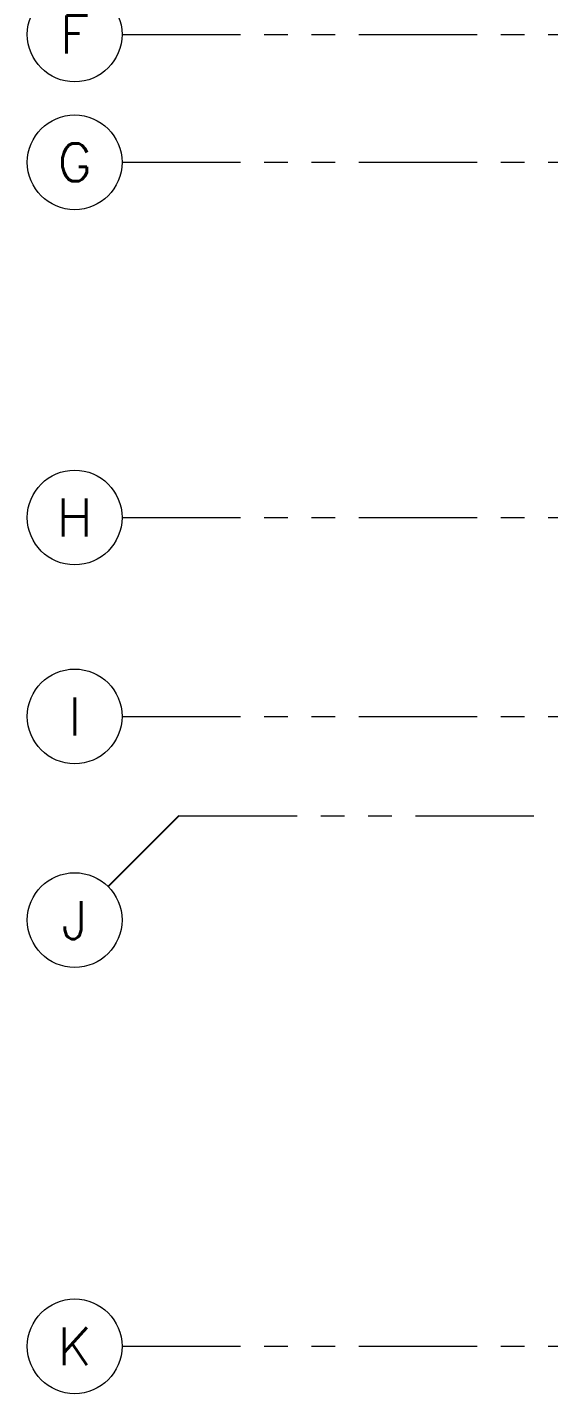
# Model space of a CAD drawing. Header units: millimetres. Extents: x -3 to 53, y -110 to 39.
# Drawn here: x -3.3 to -0.5, y -55.28 to -48.07 of the extents above; entities that cross this region are included whole.
import ezdxf
from ezdxf.enums import TextEntityAlignment as Align

# ---------------------------------------------------------------- set-up
doc = ezdxf.new("R2010")
doc.units = ezdxf.units.MM
doc.linetypes.add('PHANTOM', pattern=[63.5, 31.75, -6.35, 6.35, -6.35, 6.35, -6.35])
doc.linetypes.add('PHANTOM2', pattern=[1.25, 0.625, -0.125, 0.125, -0.125, 0.125, -0.125])
doc.layers.add('A-COTAS EXT', color=8, linetype='Continuous')
doc.layers.add('A-EJES', color=8, linetype='PHANTOM')
doc.styles.add('ROMANS', font='ROMANS.shx', dxfattribs={"oblique": 10})

# ---------------------------------------------------------------- blocks, each defined once
blk = doc.blocks.new('Ejes_Torre C')
at = {"layer": 'A-COTAS EXT'}
blk.add_line((-2.5, 2.8), (-2.8732, 2.4268), dxfattribs=at)
at = {"layer": 'A-EJES', "color": 8, "linetype": 'PHANTOM2', "lineweight": 0}
for points in [[(-2.8, 6.925), (-0.5, 6.925)], [(-2.8, 6.25), (-0.5, 6.25)], [(-2.8, 4.375), (-0.5, 4.375)], [(-2.8, 3.325), (-0.5, 3.325)], [(-2.5, 2.8), (-0.5, 2.8)], [(-2.8, 0), (-0.5, 0)]]:
    blk.add_lwpolyline(points, dxfattribs=at)
at = {"layer": 'A-EJES', "color": 8, "linetype": 'Continuous', "lineweight": 0}
for centre in [(-3.05, 6.925), (-3.05, 6.25), (-3.05, 4.375), (-3.05, 3.325), (-3.05, 2.25), (-3.05, 0)]:
    blk.add_circle(centre, 0.25, dxfattribs=at)
at = {"layer": 'A-EJES', "color": 8, "linetype": 'Continuous', "lineweight": 0, "style": 'ROMANS'}
for s, p in [('F', (-3.05, 6.925)), ('G', (-3.05, 6.25)), ('H', (-3.05, 4.375)), ('I', (-3.05, 3.325)), ('J', (-3.05, 2.25)), ('K', (-3.05, 0))]:
    blk.add_text(s, height=0.2, dxfattribs=at).set_placement(p, align=Align.MIDDLE_CENTER)
blk = doc.blocks.new('arq.')
at = {"layer": 'A-EJES', "color": 8, "lineweight": 0}
blk.add_blockref('Ejes_Torre C', (101.2127, -53.1391), dxfattribs=at)

msp = doc.modelspace()

# ---------------------------------------------------------------- block references
at = {"color": 7}
msp.add_blockref('arq.', (-101.2125, -1.8936), dxfattribs=at)

doc.saveas('drawing.dxf')
